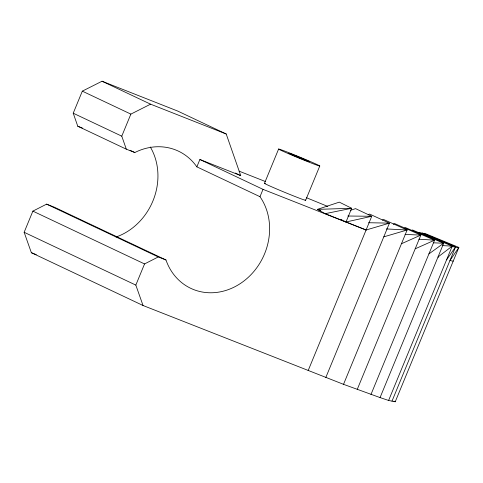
<?xml version="1.0" encoding="UTF-8"?>
<svg xmlns="http://www.w3.org/2000/svg" width="483" height="483" viewBox="0 0 483 483"><rect width="100%" height="100%" fill="white"/><g stroke="black" fill="none" stroke-linecap="round" stroke-linejoin="round"><path stroke-width="0.72" d="M424.557 233.289L458.85 247.447L395.239 401.778L388.604 400.461L380.061 397.587L343.522 384.329L143.034 305.504L31.359 252.7L24.15 232.287L32.874 211.125L46.603 204.14L54.295 207.177L165.971 259.981A59.373 52.007 -64.7 0 0 240.83 283.225A59.373 52.007 -64.7 0 0 259.987 196.702L263.018 189.354L199.884 159.499L196.853 166.852A59.373 52.007 -64.7 0 0 134.829 152.531L126.311 149.175L77.769 126.22L73.229 113.209L82.321 91.154L102.04 81.222L177.678 111.048L226.219 134.002L240.727 175.607L199.884 159.499M126.311 149.175L121.776 136.164L130.869 114.109L150.581 104.177L226.219 134.002M143.034 305.504L135.826 285.097L144.55 263.935L158.279 256.95L165.971 259.981M264.479 183.323L278.619 149.024M305.63 200.312L319.77 166.013A22.266 0.622 22.4 0 0 289.486 152.93A22.266 0.622 22.4 0 0 288.327 153.618A22.266 0.622 22.4 0 0 319.77 166.013M344.059 221.021L346.015 221.987L351.666 208.27L339.308 202.142L317.391 209.374L325.192 213.679L366.096 229.999L389.437 223.14L325.832 377.471M308.142 370.612L371.747 216.281L355.566 208.632L350.622 210.262M343.522 384.329L407.127 229.999L383.665 219.524L382.307 220.091M357.239 389.419L420.85 235.094L394.551 223.557L393.277 224.299M370.962 394.514L434.573 240.184L405.43 227.59L404.162 228.338M380.061 397.587L443.672 243.257L412.404 229.938M388.604 400.461L452.215 246.137L419.377 232.287L418.278 233.277M391.997 401.138L455.608 246.807L421.967 232.788M446.564 259.854L455.608 246.807L451.122 246.722M428.922 253.901L443.672 243.257L433.257 242.798M401.476 243.722L420.85 235.094L405.068 234.412M415.199 248.811L434.573 240.184L418.846 239.182M368.257 214.645L369.616 214.078L389.437 223.14L368.559 222.723M383.786 236.857L407.127 229.999L386.291 228.936M346.015 221.987L371.747 216.281L347.845 216.016M325.192 213.679L351.666 208.27L317.391 209.374L320.778 210.727M455.119 247.368L458.85 247.447L449.951 260.524L453.193 261.17M442.525 245.606L452.215 246.137L438.015 256.98L438.564 257.21M239.085 171.145L265.686 181.638M306.288 197.644L327.836 206.458M263.018 189.354L366.096 229.999M77.769 126.22L82.352 128.025M31.359 252.7L36.273 254.638M102.04 81.222L150.581 104.177M82.321 91.154L130.869 114.109M235.336 173.053L240.727 175.607M196.853 166.852L259.987 196.702M73.229 113.209L121.776 136.164M130.108 150.298L134.829 152.531M46.603 204.14L158.279 256.95M32.874 211.125L144.55 263.935M393.905 401.15L395.239 401.778M24.15 232.287L135.826 285.097M340.811 219.409L342.761 220.375M150.304 147.001A59.373 52.007 -64.7 0 1 116.041 237.026M305.105 199.92A22.266 0.622 22.4 0 1 284.39 192.21A22.266 0.622 22.4 0 1 265.354 183.51M293.761 155.568A11.133 0.308 22.4 0 0 309.482 161.769A11.133 0.308 22.4 0 0 294.34 155.224A11.133 0.308 22.4 0 0 293.761 155.568"/></g></svg>
